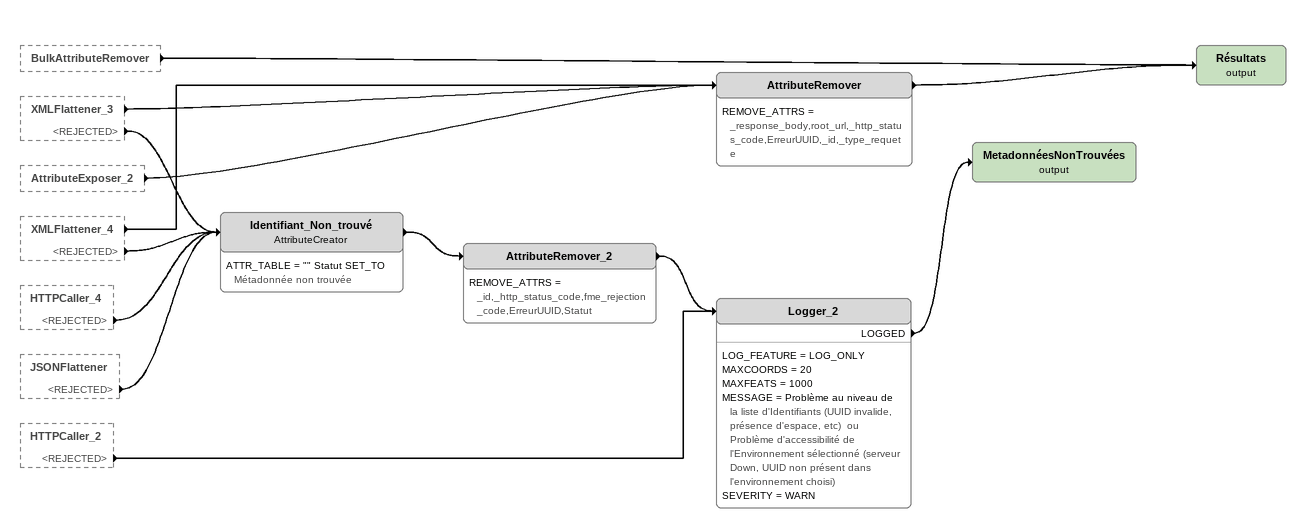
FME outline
BulkAttributeRemover [outside]
    -> Résultats (output)
XMLFlattener_3 [outside]
    -> AttributeRemover
    <REJECTED> -> Identifiant_Non_trouvé
AttributeExposer_2 [outside]
    -> AttributeRemover
XMLFlattener_4 [outside]
    -> AttributeRemover
    <REJECTED> -> Identifiant_Non_trouvé
HTTPCaller_4 [outside]
    <REJECTED> -> Identifiant_Non_trouvé
JSONFlattener [outside]
    <REJECTED> -> Identifiant_Non_trouvé
HTTPCaller_2 [outside]
    <REJECTED> -> Logger_2
AttributeRemover
    REMOVE_ATTRS = _response_body,root_url,_http_status_code,ErreurUUID,_id,_type_requete
    -> Résultats (output)
Résultats (output)
Identifiant_Non_trouvé: AttributeCreator
    ATTR_TABLE = "" Statut SET_TO Métadonnée non trouvée
    -> AttributeRemover_2
AttributeRemover_2
    REMOVE_ATTRS = _id,_http_status_code,fme_rejection_code,ErreurUUID,Statut
    -> Logger_2
Logger_2
    LOG_FEATURE = LOG_ONLY
    MAXCOORDS = 20
    MAXFEATS = 1000
    MESSAGE = Problème au niveau de la liste d'Identifiants (UUID invalide, présence d'espace, etc)  ou Problème d'accessibilité de l'Environnement sélectionné (serveur Down, UUID non présent dans l'environnement choisi)
    SEVERITY = WARN
    LOGGED -> MetadonnéesNonTrouvées (output)
MetadonnéesNonTrouvées (output)
